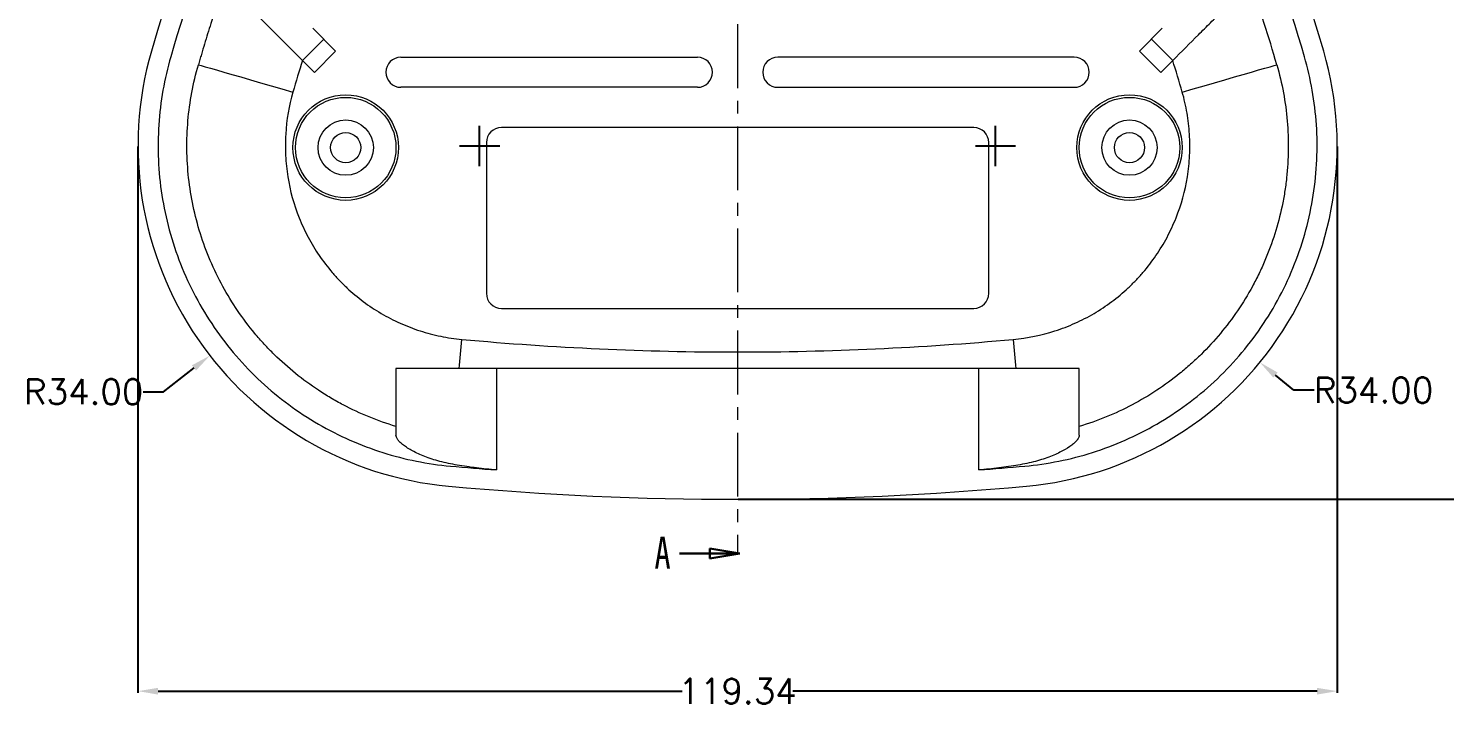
# Model space of a CAD drawing. Header units: inches. Extents: x 1474 to 2938, y 573 to 1061.
# Drawn here: x 1666.6 to 1807.6, y 844.2 to 911.8 of the extents above; entities that cross this region are included whole.
import ezdxf

# ---------------------------------------------------------------- set-up
doc = ezdxf.new("R2010")
doc.units = ezdxf.units.IN
doc.linetypes.add('CENTER', pattern=[10.16, 6.35, -1.27, 1.27, -1.27])
doc.styles.add('SLDTEXTSTYLE0', font='TXT', dxfattribs={"width": 0.75})
doc.styles.get("Standard").update_dxf_attribs({"font": 'txt', "bigfont": 'gbcbig.shx'})
doc.dimstyles.new('2.5', dxfattribs={"dimtxt": 2.5, "dimasz": 2, "dimexe": 0.18, "dimexo": 0.0625, "dimgap": 0.09, "dimtad": 0, "dimtih": 1, "dimtoh": 1, "dimzin": 0, "dimdsep": 46, "dimtxsty": 'Standard', "dimcen": 2, "dimadec": 0, "dimazin": 0, "dimtfac": 1, "dimtofl": 0, "dimtmove": 0, "dimatfit": 3, "dimfxl": 1, "dimtolj": 1, "dimtzin": 0, "dimarcsym": 0})

# ---------------------------------------------------------------- blocks, each defined once
blk = doc.blocks.new('_CLOSED')
at = {"color": 0, "linetype": 'ByBlock', "lineweight": -2}
for p, q in [((-1, 0.166667), (0, 0)), ((-1, 0.166667), (-1, -0.166667)), ((0, 0), (-1, -0.166667)), ((0, 0), (-1, 0))]:
    blk.add_line(p, q, dxfattribs=at)
blk = doc.blocks.new('*D107')
at = {"color": 0, "lineweight": -2}
for p, q in [((1711.52, 898.1), (1711.52, 902.1)), ((1709.52, 900.1), (1713.52, 900.1)), ((1680.05, 875.64), (1683.1, 878.01)), ((1678.05, 875.64), (1680.05, 875.64))]:
    blk.add_line(p, q, dxfattribs=at)
at = {"color": 0}
blk.add_solid([(1682.89, 878.27), (1683.3, 877.75), (1684.68, 879.24)], dxfattribs=at)
at = {"layer": 'Defpoints', "color": 0}
for p in [(1711.52, 900.1), (1684.68, 879.24)]:
    blk.add_point(p, dxfattribs=at)
at = {"color": 0, "insert": (1672.12, 875.64), "char_height": 2.5, "attachment_point": 5}
blk.add_mtext('\\A1;R34.00', dxfattribs=at)
blk = doc.blocks.new('*D108')
at = {"color": 0, "lineweight": -2}
for p, q in [((1762.86, 898.1), (1762.86, 902.1)), ((1760.86, 900.1), (1764.86, 900.1)), ((1792.56, 875.79), (1790.72, 877.3)), ((1794.56, 875.79), (1792.56, 875.79))]:
    blk.add_line(p, q, dxfattribs=at)
at = {"color": 0}
blk.add_solid([(1790.93, 877.55), (1790.51, 877.04), (1789.17, 878.56)], dxfattribs=at)
at = {"layer": 'Defpoints', "color": 0}
for p in [(1762.86, 900.1), (1789.17, 878.56)]:
    blk.add_point(p, dxfattribs=at)
at = {"color": 0, "insert": (1800.48, 875.79), "char_height": 2.5, "attachment_point": 5}
blk.add_mtext('\\A1;R34.00', dxfattribs=at)
blk = doc.blocks.new('*D109')
at = {"color": 0, "lineweight": -2}
for p, q in [((1737.25, 980.93), (1814.63, 980.93)), ((1814.45, 978.93), (1814.45, 924.27)), ((1814.45, 866.93), (1814.45, 921.59)), ((1737.25, 864.93), (1814.63, 864.93))]:
    blk.add_line(p, q, dxfattribs=at)
at = {"color": 0}
for points in [[(1814.11, 978.93), (1814.78, 978.93), (1814.45, 980.93)], [(1814.11, 866.93), (1814.78, 866.93), (1814.45, 864.93)]]:
    blk.add_solid(points, dxfattribs=at)
at = {"layer": 'Defpoints', "color": 0}
for p in [(1737.19, 980.93), (1737.19, 864.93), (1814.45, 864.93)]:
    blk.add_point(p, dxfattribs=at)
at = {"color": 0, "insert": (1814.45, 922.93), "char_height": 2.5, "attachment_point": 5}
blk.add_mtext('\\A1;116.00', dxfattribs=at)
blk = doc.blocks.new('*D112')
at = {"color": 0, "lineweight": -2}
for p, q in [((1677.52, 900.04), (1677.52, 845.66)), ((1796.86, 900.04), (1796.86, 845.66)), ((1679.52, 845.84), (1731.68, 845.84)), ((1794.86, 845.84), (1742.7, 845.84))]:
    blk.add_line(p, q, dxfattribs=at)
at = {"color": 0}
for points in [[(1679.52, 846.17), (1679.52, 845.5), (1677.52, 845.84)], [(1794.86, 846.17), (1794.86, 845.5), (1796.86, 845.84)]]:
    blk.add_solid(points, dxfattribs=at)
at = {"layer": 'Defpoints', "color": 0}
for p in [(1677.52, 900.1), (1796.86, 900.1), (1796.86, 845.84)]:
    blk.add_point(p, dxfattribs=at)
at = {"color": 0, "insert": (1737.19, 845.84), "char_height": 2.5, "attachment_point": 5}
blk.add_mtext('\\A1;119.34', dxfattribs=at)

msp = doc.modelspace()

# ---------------------------------------------------------------- linework, layer by layer
at = {"color": 1, "linetype": 'CENTER', "lineweight": 0}
msp.add_line((1737.191, 983.323), (1737.191, 859.511), dxfattribs=at)
at = {"color": 7, "linetype": 'Continuous', "lineweight": 15}
for p, q in [((1696.009, 910.727), (1693.887, 908.605)), ((1697.191, 909.544), (1694.933, 911.802)), ((1779.45, 911.802), (1777.191, 909.544)), ((1778.374, 910.727), (1780.495, 908.605)), ((1695.07, 907.423), (1697.191, 909.544)), ((1777.191, 909.544), (1779.312, 907.423)), ((1683.528, 908.18), (1683.528, 908.18)), ((1693.887, 908.605), (1695.07, 907.423)), ((1703.691, 908.933), (1733.191, 908.933)), ((1770.691, 908.933), (1741.191, 908.933)), ((1779.312, 907.423), (1780.495, 908.605)), ((1733.191, 905.933), (1703.691, 905.933)), ((1741.191, 905.933), (1770.691, 905.933)), ((1760.691, 901.933), (1713.691, 901.933)), ((1712.191, 900.433), (1712.191, 885.433)), ((1762.191, 885.433), (1762.191, 900.433)), ((1713.691, 883.933), (1760.691, 883.933)), ((1713.191, 877.933), (1713.191, 867.85)), ((1761.191, 867.85), (1761.191, 877.933))]:
    msp.add_line(p, q, dxfattribs=at)
at = {"color": 7, "linetype": 'Continuous', "lineweight": 30}
msp.add_line((1731.412, 859.547), (1737.412, 859.547), dxfattribs=at)
at = {"color": 7, "linetype": 'Continuous', "lineweight": 15, "flags": 128}
for points in [[(1683.528, 908.18), (1683.808, 908.099), (1684.207, 907.984), (1684.72, 907.836), (1685.34, 907.657), (1686.058, 907.45), (1686.866, 907.216), (1687.753, 906.961), (1688.707, 906.685), (1689.716, 906.394), (1690.768, 906.091), (1691.847, 905.779), (1692.941, 905.464)], [(1781.441, 905.464), (1782.535, 905.779), (1783.615, 906.091), (1784.666, 906.394), (1785.675, 906.685), (1786.629, 906.961), (1787.516, 907.217), (1788.324, 907.45), (1789.043, 907.657), (1789.662, 907.836), (1790.175, 907.984), (1790.574, 908.099), (1790.854, 908.18)], [(1709.497, 877.933), (1709.529, 878.288), (1709.562, 878.646), (1709.595, 879.008), (1709.629, 879.372), (1709.662, 879.738), (1709.696, 880.106), (1709.729, 880.475), (1709.763, 880.844)], [(1764.62, 880.844), (1764.653, 880.475), (1764.687, 880.106), (1764.721, 879.738), (1764.754, 879.372), (1764.787, 879.008), (1764.82, 878.646), (1764.853, 878.288), (1764.885, 877.933)]]:
    msp.add_lwpolyline(points, dxfattribs=at)
at = {"color": 7, "linetype": 'Continuous', "lineweight": 15}
for centre, radius in [((1698.191, 899.933), 5.25), ((1698.191, 899.933), 5), ((1776.191, 899.933), 5.25), ((1776.191, 899.933), 5), ((1698.191, 899.933), 2.75), ((1776.191, 899.933), 2.75), ((1698.191, 899.933), 1.5), ((1776.191, 899.933), 1.5)]:
    msp.add_circle(centre, radius, dxfattribs=at)
for centre, radius, start, end in [((1828.821, 866.256), 156.085, 138.63725, 163.90467), ((1645.561, 866.256), 156.085, 16.09533, 41.36275), ((1711.521, 900.102), 34, 163.90467, 264.78215), ((1762.861, 900.102), 34, 275.21785, 16.09533), ((1703.691, 907.433), 1.5, 90, 270), ((1733.191, 907.433), 1.5, 270, 90), ((1741.191, 907.433), 1.5, 90, 270), ((1770.691, 907.433), 1.5, 270, 90), ((1713.691, 900.433), 1.5, 90, 180), ((1760.691, 900.433), 1.5, 0, 90), ((1713.691, 885.433), 1.5, 180, 270), ((1760.691, 885.433), 1.5, 270, 0), ((1737.191, 1181.195), 316.262, 264.78215, 275.21785)]:
    msp.add_arc(centre, radius, start, end, dxfattribs=at)
for points, knots in [([(1761.191, 867.85), (1762.708, 867.966), (1764.234, 868.094), (1768.028, 868.441), (1772.555, 869.34), (1779.022, 872.18), (1784.786, 876.428), (1789.498, 881.888), (1792.878, 888.261), (1794.745, 895.179), (1795.044, 902.242), (1794.236, 906.793), (1791.994, 914.564), (1788.206, 925.33), (1780.942, 940.469), (1772.087, 954.734), (1765.051, 963.715), (1759.763, 969.721), (1756.497, 972.748), (1750.647, 976.235), (1744.102, 978.432), (1737.191, 979.183), (1730.28, 978.432), (1723.736, 976.235), (1717.885, 972.748), (1714.619, 969.721), (1713.174, 968.079), (1709.331, 963.715), (1702.296, 954.734), (1693.44, 940.469), (1686.177, 925.33), (1682.389, 914.564), (1680.146, 906.793), (1679.339, 902.242), (1679.637, 895.179), (1681.505, 888.261), (1684.884, 881.888), (1689.596, 876.428), (1695.361, 872.18), (1701.827, 869.34), (1706.354, 868.441), (1710.149, 868.094), (1711.675, 867.966), (1713.191, 867.85)], [0.49648042, 0.49648042, 0.49648042, 0.49648042, 0.50935053, 0.50935053, 0.52824593, 0.54714134, 0.56603674, 0.58493214, 0.60382755, 0.62272295, 0.64161835, 0.66051376, 0.66051376, 0.70894427, 0.75737478, 0.80580529, 0.85423579, 0.85423579, 0.87245632, 0.89067685, 0.90889737, 0.9271179, 0.94533842, 0.96355895, 0.98177947, 1, 1, 1, 1.04843051, 1.09686102, 1.14529153, 1.19372204, 1.19372204, 1.21261744, 1.23151284, 1.25040825, 1.26930365, 1.28819906, 1.30709446, 1.32598986, 1.34488527, 1.34488527, 1.35775537, 1.35775537, 1.35775537, 1.35775537]), ([(1686.14, 916.353), (1685.666, 915.004), (1685.212, 913.648), (1684.559, 911.605), (1684.239, 910.581), (1683.879, 909.382), (1683.703, 908.781), (1683.628, 908.523), (1683.578, 908.352), (1683.552, 908.264), (1683.528, 908.18)], [0, 0, 0, 0, 0.5, 0.5, 0.75, 0.875, 0.9375, 0.96875, 0.96875, 1, 1, 1, 1]), ([(1686.14, 916.353), (1686.236, 916.256), (1686.373, 916.119), (1686.636, 915.857), (1686.733, 915.76), (1686.946, 915.546), (1687.063, 915.43), (1687.435, 915.058), (1687.713, 914.78), (1688.324, 914.168), (1688.661, 913.832), (1689.368, 913.125), (1689.739, 912.753), (1690.516, 911.976), (1690.924, 911.569), (1691.748, 910.745), (1692.167, 910.326), (1693.018, 909.474), (1693.453, 909.04), (1693.887, 908.605)], [0, 0, 0, 0, 0.125, 0.125, 0.1875, 0.1875, 0.25, 0.25, 0.375, 0.375, 0.5, 0.5, 0.625, 0.625, 0.75, 0.75, 0.875, 0.875, 1, 1, 1, 1]), ([(1780.495, 908.605), (1781.365, 909.475), (1782.214, 910.325), (1783.25, 911.36), (1783.456, 911.566), (1783.859, 911.97), (1784.057, 912.167), (1784.637, 912.748), (1785.008, 913.118), (1785.714, 913.824), (1786.052, 914.162), (1786.665, 914.775), (1786.942, 915.052), (1787.312, 915.422), (1787.428, 915.538), (1787.643, 915.753), (1787.742, 915.852), (1788.008, 916.118), (1788.146, 916.256), (1788.243, 916.353)], [0, 0, 0, 0, 0.25, 0.25, 0.3125, 0.3125, 0.375, 0.375, 0.5, 0.5, 0.625, 0.625, 0.75, 0.75, 0.8125, 0.8125, 0.875, 0.875, 1, 1, 1, 1]), ([(1703.191, 872.184), (1701.381, 872.724), (1699.63, 873.436), (1697.519, 874.548), (1697.1, 874.781), (1696.28, 875.266), (1695.878, 875.518), (1694.692, 876.3), (1693.93, 876.858), (1692.463, 878.045), (1691.757, 878.675), (1690.743, 879.673), (1690.412, 880.015), (1689.765, 880.718), (1689.45, 881.078), (1687.925, 882.906), (1686.864, 884.467), (1685.504, 886.956), (1685.089, 887.81), (1684.34, 889.569), (1684.011, 890.464), (1683.159, 893.173), (1682.769, 895.019), (1682.458, 897.852), (1682.4, 898.811), (1682.378, 900.713), (1682.413, 901.658), (1682.655, 904.48), (1682.998, 906.342), (1683.528, 908.18)], [0, 0, 0, 0, 0.125, 0.125, 0.15625, 0.15625, 0.1875, 0.1875, 0.25, 0.25, 0.3125, 0.3125, 0.34375, 0.34375, 0.375, 0.375, 0.5, 0.5, 0.5625, 0.5625, 0.625, 0.625, 0.75, 0.75, 0.8125, 0.8125, 0.875, 0.875, 1, 1, 1, 1]), ([(1790.854, 908.18), (1791.12, 907.261), (1791.339, 906.327), (1791.685, 904.453), (1791.811, 903.514), (1792.051, 900.692), (1792.029, 898.803), (1791.769, 896.434), (1791.704, 895.959), (1791.554, 895.019), (1791.467, 894.552), (1791.174, 893.162), (1790.934, 892.25), (1790.367, 890.451), (1790.04, 889.565), (1789.483, 888.256), (1789.287, 887.824), (1788.871, 886.965), (1788.651, 886.539), (1787.51, 884.452), (1786.447, 882.892), (1784.631, 880.717), (1783.989, 880.019), (1782.969, 879.014), (1782.62, 878.686), (1781.911, 878.053), (1781.549, 877.746), (1779.71, 876.258), (1778.136, 875.219), (1775.618, 873.891), (1774.748, 873.486), (1772.988, 872.768), (1772.095, 872.454), (1771.191, 872.184)], [0, 0, 0, 0, 0.0625, 0.0625, 0.125, 0.125, 0.25, 0.25, 0.28125, 0.28125, 0.3125, 0.3125, 0.375, 0.375, 0.4375, 0.4375, 0.46875, 0.46875, 0.5, 0.5, 0.625, 0.625, 0.6875, 0.6875, 0.71875, 0.71875, 0.75, 0.75, 0.875, 0.875, 0.9375, 0.9375, 1, 1, 1, 1]), ([(1692.941, 905.464), (1692.544, 904.088), (1692.306, 902.694), (1692.177, 900.578), (1692.172, 899.869), (1692.242, 898.44), (1692.316, 897.732), (1692.652, 895.637), (1693.027, 894.275), (1693.687, 892.617), (1693.829, 892.288), (1694.128, 891.642), (1694.286, 891.325), (1694.785, 890.388), (1695.15, 889.784), (1695.946, 888.617), (1696.377, 888.055), (1697.074, 887.243), (1697.315, 886.977), (1697.808, 886.463), (1698.061, 886.214), (1699.354, 885.006), (1700.484, 884.159), (1702.019, 883.256), (1702.334, 883.082), (1702.967, 882.755), (1703.287, 882.601), (1704.257, 882.167), (1704.916, 881.914), (1706.26, 881.481), (1706.945, 881.3), (1708.34, 881.014), (1709.05, 880.909), (1709.763, 880.844)], [0, 0, 0, 0, 0.125, 0.125, 0.1875, 0.1875, 0.25, 0.25, 0.375, 0.375, 0.40625, 0.40625, 0.4375, 0.4375, 0.5, 0.5, 0.5625, 0.5625, 0.59375, 0.59375, 0.625, 0.625, 0.75, 0.75, 0.78125, 0.78125, 0.8125, 0.8125, 0.875, 0.875, 0.9375, 0.9375, 1, 1, 1, 1]), ([(1764.62, 880.844), (1766.045, 880.974), (1767.43, 881.259), (1769.448, 881.908), (1770.111, 882.161), (1771.417, 882.745), (1772.05, 883.072), (1773.879, 884.146), (1775.011, 884.991), (1776.317, 886.209), (1776.571, 886.46), (1777.064, 886.974), (1777.302, 887.236), (1777.994, 888.041), (1778.424, 888.601), (1779.221, 889.767), (1779.589, 890.373), (1780.092, 891.317), (1780.252, 891.638), (1780.552, 892.284), (1780.692, 892.61), (1781.348, 894.254), (1781.726, 895.614), (1782.009, 897.373), (1782.056, 897.729), (1782.131, 898.438), (1782.158, 898.792), (1782.21, 899.854), (1782.206, 900.56), (1782.121, 901.969), (1782.04, 902.672), (1781.8, 904.076), (1781.64, 904.776), (1781.441, 905.464)], [0, 0, 0, 0, 0.125, 0.125, 0.1875, 0.1875, 0.25, 0.25, 0.375, 0.375, 0.40625, 0.40625, 0.4375, 0.4375, 0.5, 0.5, 0.5625, 0.5625, 0.59375, 0.59375, 0.625, 0.625, 0.75, 0.75, 0.78125, 0.78125, 0.8125, 0.8125, 0.875, 0.875, 0.9375, 0.9375, 1, 1, 1, 1]), ([(1709.763, 880.844), (1718.884, 880.011), (1728.025, 879.594), (1746.344, 879.594), (1755.498, 880.011), (1764.62, 880.844)], [0, 0, 0, 0, 0.5, 0.5, 1, 1, 1, 1]), ([(1703.191, 877.933), (1703.191, 877.213), (1703.191, 876.541), (1703.191, 875.607), (1703.191, 875.308), (1703.191, 874.736), (1703.191, 874.47), (1703.191, 873.724), (1703.191, 873.298), (1703.191, 872.605), (1703.191, 872.349), (1703.191, 872.184)], [0, 0, 0, 0, 0.25, 0.25, 0.375, 0.375, 0.5, 0.5, 0.75, 0.75, 1, 1, 1, 1]), ([(1709.497, 877.933), (1708.44, 877.933), (1707.386, 877.933), (1705.283, 877.933), (1704.235, 877.933), (1703.191, 877.933)], [0, 0, 0, 0, 0.5, 0.5, 1, 1, 1, 1]), ([(1764.885, 877.933), (1760.271, 877.933), (1755.655, 877.933), (1746.423, 877.933), (1741.807, 877.933), (1732.575, 877.933), (1727.959, 877.933), (1718.728, 877.933), (1714.112, 877.933), (1709.497, 877.933)], [0, 0, 0, 0, 0.25, 0.25, 0.5, 0.5, 0.75, 0.75, 1, 1, 1, 1]), ([(1771.191, 877.933), (1770.148, 877.933), (1769.099, 877.933), (1766.996, 877.933), (1765.942, 877.933), (1764.885, 877.933)], [0, 0, 0, 0, 0.5, 0.5, 1, 1, 1, 1]), ([(1771.191, 872.184), (1771.191, 872.349), (1771.191, 872.604), (1771.191, 873.116), (1771.191, 873.31), (1771.191, 873.737), (1771.191, 873.968), (1771.191, 874.465), (1771.191, 874.731), (1771.191, 875.297), (1771.191, 875.599), (1771.191, 876.539), (1771.191, 877.213), (1771.191, 877.933)], [0, 0, 0, 0, 0.25, 0.25, 0.375, 0.375, 0.5, 0.5, 0.625, 0.625, 0.75, 0.75, 1, 1, 1, 1]), ([(1713.191, 867.85), (1712.515, 867.902), (1711.853, 867.969), (1710.878, 868.09), (1710.556, 868.135), (1709.918, 868.23), (1709.603, 868.281), (1708.992, 868.389), (1708.695, 868.444), (1708.118, 868.566), (1707.838, 868.632), (1707.296, 868.777), (1707.032, 868.855), (1706.53, 869.018), (1706.291, 869.103), (1705.612, 869.367), (1705.206, 869.553), (1704.49, 869.937), (1704.19, 870.13), (1703.823, 870.411), (1703.715, 870.503), (1703.527, 870.685), (1703.448, 870.774), (1703.256, 871.031), (1703.191, 871.189), (1703.191, 871.33)], [0, 0, 0, 0, 0.125, 0.125, 0.1875, 0.1875, 0.25, 0.25, 0.3125, 0.3125, 0.375, 0.375, 0.4375, 0.4375, 0.5, 0.5, 0.625, 0.625, 0.75, 0.75, 0.8125, 0.8125, 0.875, 0.875, 1, 1, 1, 1]), ([(1771.191, 871.33), (1771.191, 871.189), (1771.126, 871.032), (1770.937, 870.777), (1770.859, 870.689), (1770.672, 870.508), (1770.563, 870.414), (1770.194, 870.131), (1769.894, 869.939), (1769.187, 869.559), (1768.775, 869.369), (1767.869, 869.017), (1767.374, 868.854), (1766.562, 868.637), (1766.278, 868.569), (1765.696, 868.446), (1765.398, 868.39), (1764.486, 868.229), (1763.854, 868.134), (1762.867, 868.011), (1762.534, 867.973), (1761.866, 867.906), (1761.529, 867.876), (1761.191, 867.85)], [0, 0, 0, 0, 0.125, 0.125, 0.1875, 0.1875, 0.25, 0.25, 0.375, 0.375, 0.5, 0.5, 0.625, 0.625, 0.6875, 0.6875, 0.75, 0.75, 0.875, 0.875, 0.9375, 0.9375, 1, 1, 1, 1])]:
    msp.add_open_spline(points, degree=3, knots=knots, dxfattribs=at)
for points in [[(1790.854, 908.18), (1790.058, 910.94), (1789.187, 913.664), (1788.243, 916.353)], [(1693.887, 908.605), (1693.56, 907.562), (1693.244, 906.515), (1692.941, 905.464)], [(1781.441, 905.464), (1781.137, 906.516), (1780.822, 907.564), (1780.495, 908.605)], [(1703.191, 872.184), (1703.191, 871.899), (1703.191, 871.614), (1703.191, 871.33)], [(1771.191, 871.33), (1771.191, 871.614), (1771.191, 871.899), (1771.191, 872.184)]]:
    msp.add_open_spline(points, degree=3, dxfattribs=at)

# ---------------------------------------------------------------- block references
at = {"color": 7, "linetype": 'Continuous', "lineweight": 30, "xscale": 3, "yscale": 3, "zscale": 0.5}
msp.add_blockref('_CLOSED', (1737.412, 859.547), dxfattribs=at)

# ---------------------------------------------------------------- texts
at = {"color": 7, "linetype": 'Continuous', "insert": (1728.912, 861.198), "char_height": 3.175, "attachment_point": 1, "style": 'SLDTEXTSTYLE0'}
msp.add_mtext('A', dxfattribs=at)

# ---------------------------------------------------------------- dimensions: what is measured, and where the dimension line sits
dim = msp.add_linear_dim(base=(1814.445, 864.933), p1=(1737.191, 980.933), p2=(1737.191, 864.933), angle=90, dimstyle='2.5')
dim.commit()
dim.dimension.update_dxf_attribs({"geometry": '*D109', "text_midpoint": (1814.445, 922.933)})
for center, mpoint, picture, middle in [((1711.521, 900.102), (1684.677, 879.237), '*D107', (1672.125, 875.638)), ((1762.861, 900.102), (1789.169, 878.564), '*D108', (1800.481, 875.79))]:
    dim = msp.add_radius_dim(center=center, mpoint=mpoint, dimstyle='2.5')
    dim.commit()
    dim.dimension.update_dxf_attribs({"geometry": picture, "text_midpoint": middle, "dimtype": 164})
dim = msp.add_linear_dim(base=(1796.861, 845.836), p1=(1677.521, 900.102), p2=(1796.861, 900.102), dimstyle='2.5')
dim.commit()
dim.dimension.update_dxf_attribs({"geometry": '*D112', "text_midpoint": (1737.191, 845.836)})

doc.saveas('drawing.dxf')
